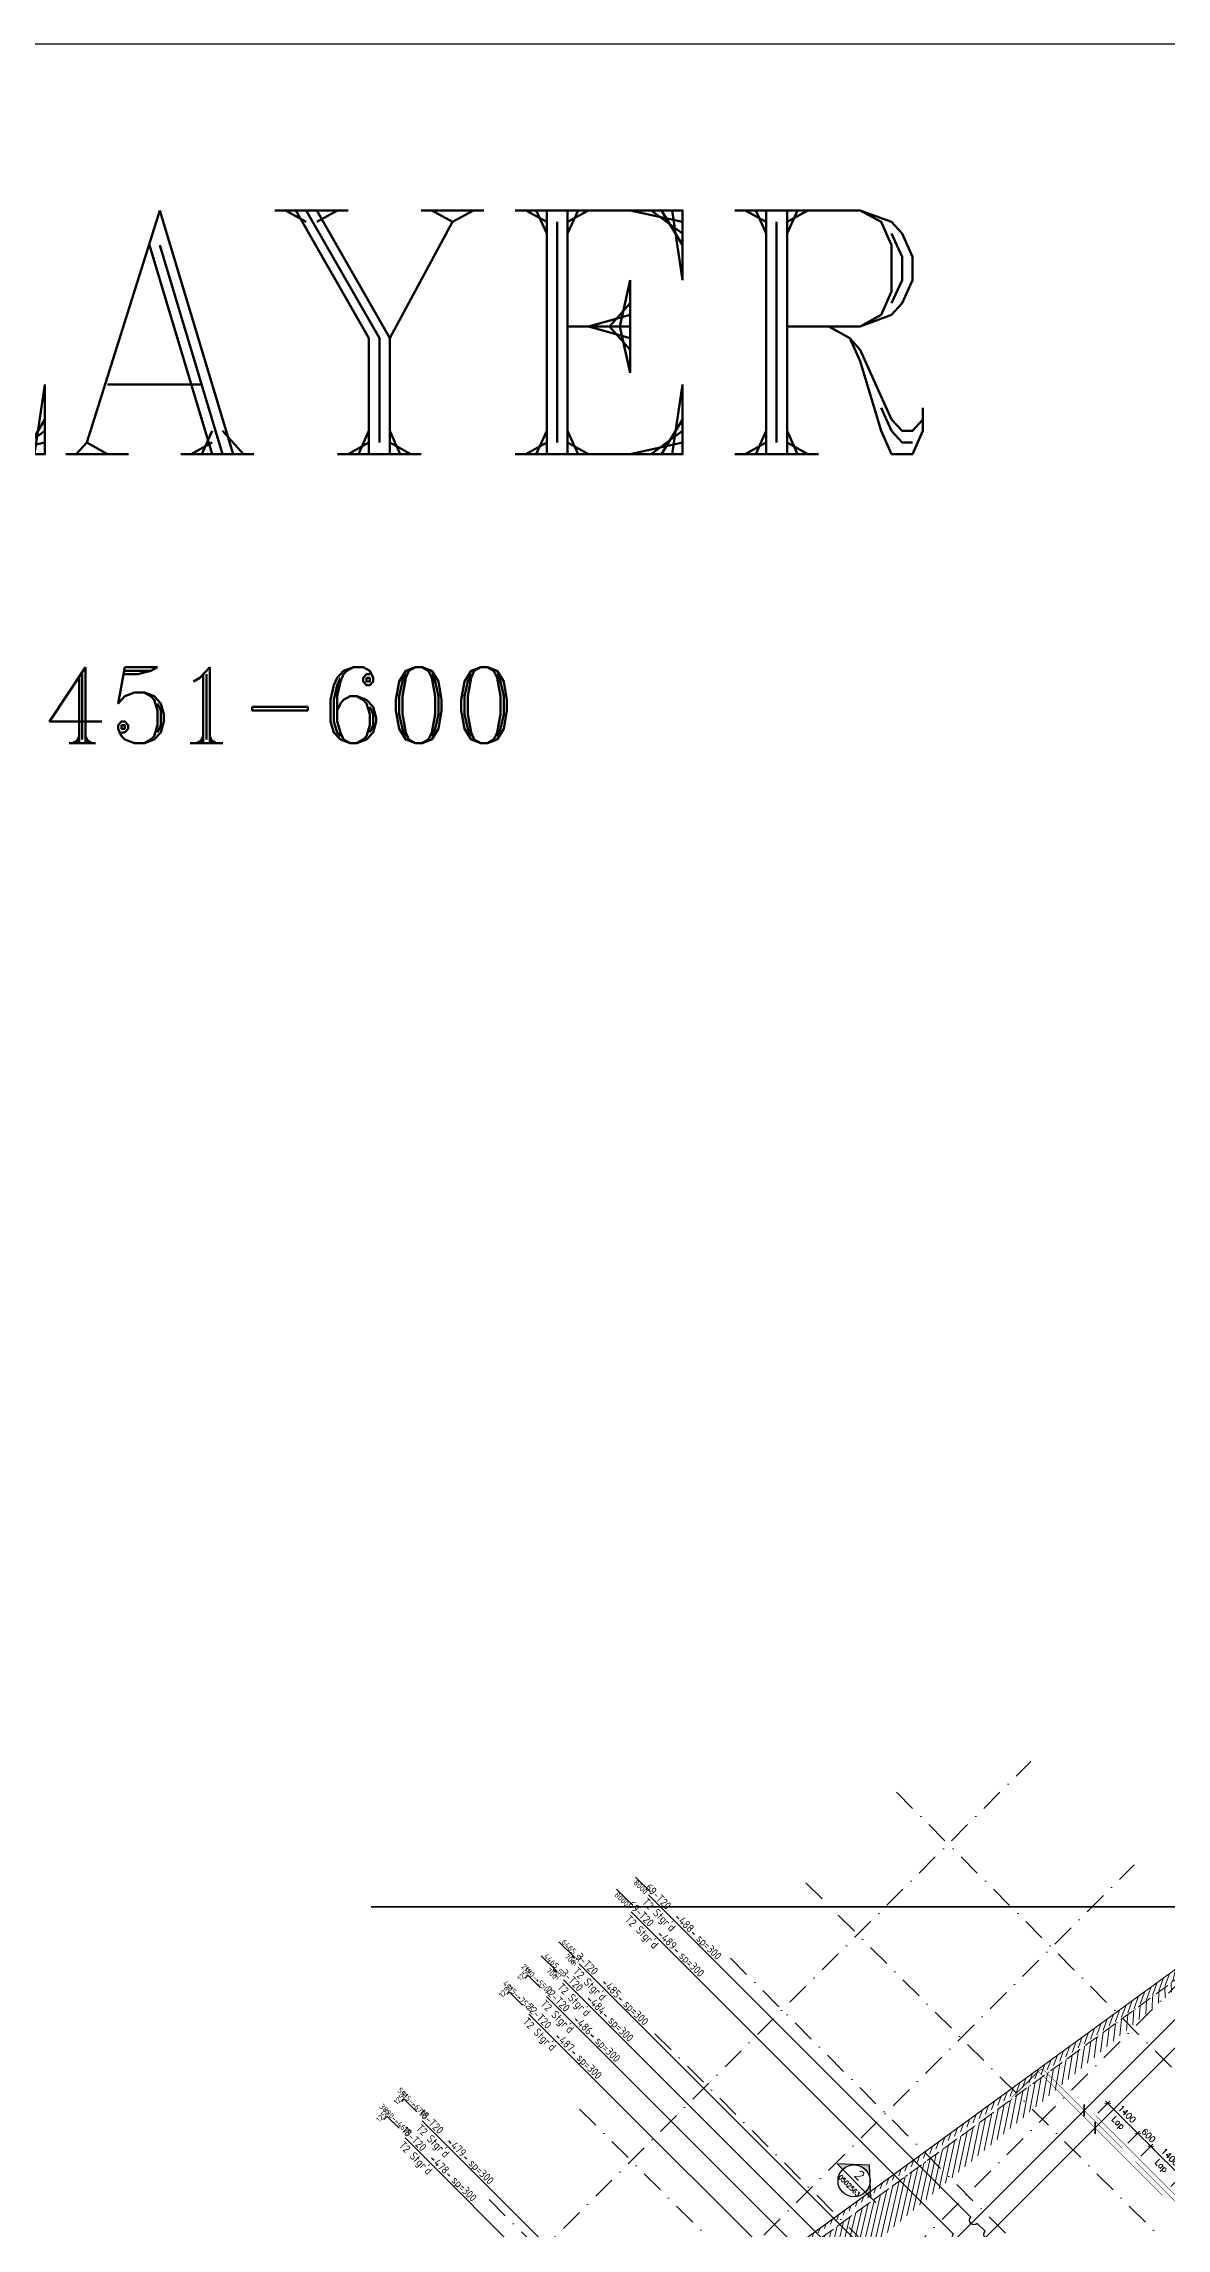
# Model space of a CAD drawing. Extents: x 660761725 to 1323371458, y 2734871439 to 5470067957.
# Drawn here: x 661724684 to 661761505, y 2735053283 to 2735124965 of the extents above; entities that cross this region are included whole.
import ezdxf
from ezdxf.enums import TextEntityAlignment as Align

# ---------------------------------------------------------------- set-up
doc = ezdxf.new("R2010")
doc.units = 0
for name, pattern in [('AXES', [1.95, 1.2, -0.25, 0.25, -0.25]), ('CENTER2', [28.575000000000003, 19.05, -3.175, 3.175, -3.175]), ('Hidden', [714.375, 476.25, -238.125]), ('sbp_axis_short', [10, 5, -2.5, 0, -2.5])]:
    doc.linetypes.add(name, pattern=pattern)
doc.layers.add('A-DETL', color=5, linetype='Continuous', lineweight=9, true_color=0x0000ff)
for name, color, linetype, lineweight in [('A-FLOR-PATT', 7, 'Continuous', 15), ('A-ROOF', 7, 'Continuous', 15), ('A-WALL', 7, 'Continuous', 15), ('S-GRID', 7, 'Continuous', 9), ('S-MATCH LNE', 5, 'CENTER2', 40)]:
    doc.layers.add(name, color=color, linetype=linetype, lineweight=lineweight)
for name, color, linetype in [('S-AXIS', 20, 'AXES'), ('S-RBAR-T16', 201, 'Continuous'), ('S-RBAR-T20', 10, 'Continuous'), ('S-RDIMO', 8, 'Continuous'), ('S-RSYMB', 7, 'Continuous'), ('S-SCEL-INDT', 222, 'Continuous'), ('S-SIMPLETEXT', 7, 'Continuous'), ('S-TXT', 3, 'Continuous')]:
    doc.layers.add(name, color=color, linetype=linetype)
doc.styles.add('ARMACAD', font='isocp.shx')
doc.styles.add('ROMANS', font='romans.shx')
doc.styles.add('ROMANT', font='romant')
doc.dimstyles.new('S-DIMI-100', dxfattribs={"dimscale": 100, "dimtxt": 2, "dimasz": 1.5, "dimexe": 1, "dimexo": 1, "dimgap": 1, "dimtad": 1, "dimdec": 0, "dimzin": 12, "dimdsep": 46, "dimtxsty": 'ROMANS', "dimblk": 'ARCHTICK', "dimcen": 0.09, "dimdle": 1, "dimclrd": 8, "dimclre": 8, "dimclrt": 4, "dimadec": 0, "dimazin": 3, "dimtfac": 1, "dimtdec": 0, "dimtix": 1, "dimtmove": 1, "dimatfit": 3, "dimtolj": 1, "dimtzin": 0, "dimarcsym": 0})
pattern_1 = [(74.99999999999999, (0, 0), (-153.3407249233896, 41.08752341002518), [])]

# ---------------------------------------------------------------- blocks, each defined once
blk = doc.blocks.new('I am… All Range.')
at = {"layer": 'S-GRID', "color": 8, "linetype": 'sbp_axis_short', "lineweight": 13, "ltscale": 150}
for p, q in [((662613679.1571203, 2734523360.248725), (662679782.7279356, 2734589463.81954)), ((662607615.8569804, 2734529423.548865), (662643100.4238242, 2734564908.115708)), ((662638694.7375193, 2734563892.988339), (662667314.0845935, 2734535273.641264)), ((662611009.9695301, 2734526029.436315), (662646494.6183763, 2734561514.085161)), ((662635724.8890384, 2734560923.139858), (662664344.2237372, 2734532303.805159)), ((662633250.0153042, 2734558448.266124), (662661869.4970862, 2734529828.784341)), ((662630775.1415697, 2734555973.392389), (662659394.7554803, 2734527353.778479)), ((662628300.2678357, 2734553498.518655), (662656919.881746, 2734524878.904745)), ((662625330.4193549, 2734550528.670175), (662653950.0332651, 2734521909.056264))]:
    blk.add_line(p, q, dxfattribs=at)
blk = doc.blocks.new('*U1143')
at = {"layer": 'S-SCEL-INDT'}
h = blk.add_hatch(color=256, dxfattribs=at)
edge = h.paths.add_edge_path()
edge.add_line((7.000001906104444, 2.263283386128023e-05), (10.50000190576247, 3.394924715394154e-05))
edge.add_line((10.50000190576247, 3.394924715394154e-05), (-2.921335544670001e-05, 9.624999999075953))
edge.add_line((-2.921335544670001e-05, 9.624999999075953), (-10.49999809220753, -3.394923260202631e-05))
edge.add_line((-10.49999809220753, -3.394923260202631e-05), (-6.999998092549504, -2.263281203340739e-05))
edge.add_arc((1.90677747013979e-06, 1.091277068709939e-11), 6.999999999363562, 0.00018525217620890544, 180.0001852521762, ccw=False)
at = {"layer": 'S-SCEL-INDT', "color": 2, "linetype": 'Continuous'}
blk.add_line((-6.999999999228748, 4.272327350918204e-05), (6.999999999228748, -4.272327350918204e-05), dxfattribs=at)
at = {"layer": 'S-SCEL-INDT'}
blk.add_line((13.40845287412958, 4.901550710201263e-05), (7.000001906104444, 2.263283386128023e-05), dxfattribs=at)
blk.add_lwpolyline([(7.000001906104444, 2.263283386128023e-05), (10.50000190576247, 3.394924715394154e-05), (-2.921335544670001e-05, 9.624999999075953), (-10.49999809220753, -3.394923260202631e-05), (-6.999998092549504, -2.263281203340739e-05, -0.9999999999999999)], format="xyb", close=True, dxfattribs=at)
for centre, radius in [((0, 0), 6.999999999370188), ((0, -1.906788384076208e-06), 6.99999999936)]:
    blk.add_circle(centre, radius, dxfattribs=at)
at = {"layer": 'S-SCEL-INDT', "linetype": 'Continuous', "style": 'ROMANT', "flags": 8}
for rotation, p in [(359.9998251523294, (-9.533905540592968e-07, 3.499999999687137)), (0.0001748476705820678, (9.533905540592968e-07, 3.499943417606119))]:
    blk.add_attdef('01', text='', height=4, rotation=rotation, dxfattribs=at).set_placement(p, align=Align.MIDDLE_CENTER)
at = {"layer": 'S-SCEL-INDT', "color": 3, "linetype": 'Continuous', "style": 'ROMANS', "flags": 8}
for rotation, p in [(359.9998251523294, (0, -2.974065839854546)), (0.0001748476705820678, (0, -2.97412474701559))]:
    blk.add_attdef('-', text='', height=2, rotation=rotation, dxfattribs=at).set_placement(p, align=Align.MIDDLE_CENTER)
blk = doc.blocks.new('*U1141')
at = {"layer": 'S-SCEL-INDT'}
blk.add_line((-1.598034076772778e-05, -9.017526509425661), (-4.236298395894313e-05, 0), dxfattribs=at)
blk.add_lwpolyline([(-1.598034251388655e-05, -9.017526509426535), (-2.729673832266011e-05, -5.517526509764139), (8.74998401881464, -9.017498218424205), (-1.598034251388655e-05, -9.017526509426535)], dxfattribs=at)
blk.add_solid([(8.749984018815223, -9.017498218424496), (-1.598034076772778e-05, -9.017526509423043), (4.374978361036412, -7.267512364094754), (-2.729674239717861e-05, -5.517526509763265)], dxfattribs=at)
blk = doc.blocks.new('I am… Limitless.')
at = {"layer": 'S-SCEL-INDT'}
for p, xscale, yscale, zscale, rotation in [((662399198.5968269, 2734580797.873741), 75.00000000000097, 75.00000000000097, 75.00000000000097, 135.000370696447), ((662385171.0193509, 2734571946.78898), 75.00000000000088, 75.00000000000088, 75.00000000000088, 45.05050549450826), ((662404945.193927, 2734563363.562346), 75.00000000000088, 75.00000000000088, 75.00000000000088, 45.05050549450826), ((662370656.8808849, 2734562197.105695), 75.00000000000088, 75.00000000000088, 75.00000000000088, 34.99983223508811), ((662390229.4205348, 2734557535.357393), 75.00000000000088, 75.00000000000088, 75.00000000000088, 44.99983235789631), ((662352103.8533266, 2734543608.857506), 75.00000000000097, 75.00000000000097, 75.00000000000097, 135.000370696447), ((662358077.3189995, 2734538167.911147), 75.00000000000097, 75.00000000000097, 75.00000000000097, 135.000370696447), ((662368372.2272542, 2734532864.760094), 75.00000000000088, 75.00000000000088, 75.00000000000088, 44.999843533023), ((662352440.7329911, 2734516181.62153), 75.00000000000088, 75.00000000000088, 75.00000000000088, 45.00010152951856)]:
    blk.add_blockref('*U1141', p, dxfattribs=dict(at, xscale=xscale, yscale=yscale, zscale=zscale, rotation=rotation))
at = {"layer": 'S-TXT', "color": 134}
ref = blk.add_blockref('*U1143', (662379935.8578038, 2734577182.791671), dxfattribs=dict(at, xscale=75.00000000000004, yscale=75.00000000000004, zscale=75.00000000000004, rotation=314.9998012006552))
ref.add_attrib('-', '0502564', dxfattribs={"layer": 'S-SCEL-INDT', "color": 3, "linetype": 'Continuous', "height": 150, "rotation": 314.9999734367988, "style": 'ROMANS'}).set_placement((662379778.1304733, 2734577025.065435), align=Align.MIDDLE_CENTER)
ref.add_attrib('01', '9', dxfattribs={"layer": 'S-SCEL-INDT', "linetype": 'Continuous', "height": 300.0000000000001, "rotation": 314.9999734367988, "style": 'ROMANT'}).set_placement((662380121.4710279, 2734577368.403505), align=Align.MIDDLE_CENTER)
ref = blk.add_blockref('*U1143', (662376430.3673108, 2734571333.420897), dxfattribs=dict(at, xscale=75.00000000000004, yscale=75.00000000000004, zscale=75.00000000000004, rotation=314.9491280640432))
ref.add_attrib('-', '0502564', dxfattribs={"layer": 'S-SCEL-INDT', "color": 3, "linetype": 'Continuous', "height": 150, "rotation": 314.949299896813, "style": 'ROMANS'}).set_placement((662376272.5005469, 2734571175.834219), align=Align.MIDDLE_CENTER)
ref.add_attrib('01', '7', dxfattribs={"layer": 'S-SCEL-INDT', "linetype": 'Continuous', "height": 300.0000000000001, "rotation": 314.949299896813, "style": 'ROMANT'}).set_placement((662376616.14462, 2734571518.8685), align=Align.MIDDLE_CENTER)
ref = blk.add_blockref('*U1143', (662397370.128556, 2734570939.46886), dxfattribs=dict(at, xscale=75.00000000000004, yscale=75.00000000000004, zscale=75.00000000000004, rotation=314.9998012006552))
ref.add_attrib('-', '0502564', dxfattribs={"layer": 'S-SCEL-INDT', "color": 3, "linetype": 'Continuous', "height": 150, "rotation": 314.9999734367988, "style": 'ROMANS'}).set_placement((662397212.4012254, 2734570781.742625), align=Align.MIDDLE_CENTER)
ref.add_attrib('01', '8', dxfattribs={"layer": 'S-SCEL-INDT', "linetype": 'Continuous', "height": 300.0000000000001, "rotation": 314.9999734367988, "style": 'ROMANT'}).set_placement((662397555.74178, 2734571125.080695), align=Align.MIDDLE_CENTER)
ref = blk.add_blockref('*U1143', (662385813.3527745, 2734567411.659418), dxfattribs=dict(at, xscale=75.00000000000001, yscale=75.00000000000001, zscale=75.00000000000001, rotation=44.94966640259396))
ref.add_attrib('-', '0502564', dxfattribs={"layer": 'S-SCEL-INDT', "color": 3, "linetype": 'Continuous', "height": 150, "rotation": 44.94984142316793, "style": 'ROMANS'}).set_placement((662385970.940936, 2734567253.794135), align=Align.MIDDLE_CENTER)
ref.add_attrib('01', '6', dxfattribs={"layer": 'S-SCEL-INDT', "linetype": 'Continuous', "height": 300.0000000000001, "rotation": 44.94984142316793, "style": 'ROMANT'}).set_placement((662385627.9034256, 2734567597.434984), align=Align.MIDDLE_CENTER)
ref = blk.add_blockref('*U1143', (662368520.6147155, 2734565246.78983), dxfattribs=dict(at, xscale=75.00000000000003, yscale=75.00000000000003, zscale=75.00000000000003, rotation=304.9491279412351))
ref.add_attrib('-', '0502564', dxfattribs={"layer": 'S-SCEL-INDT', "color": 3, "linetype": 'Continuous', "height": 150, "rotation": 304.9492993235597, "style": 'ROMANS'}).set_placement((662368337.7816628, 2734565119.010525), align=Align.MIDDLE_CENTER)
ref.add_attrib('01', '5', dxfattribs={"layer": 'S-SCEL-INDT', "linetype": 'Continuous', "height": 300.0000000000001, "rotation": 304.9492993235597, "style": 'ROMANT'}).set_placement((662368735.7722884, 2734565397.160176), align=Align.MIDDLE_CENTER)
ref = blk.add_blockref('*U1143', (662350091.9857374, 2734551144.012107), dxfattribs=dict(at, xscale=75.00000000000001, yscale=75.00000000000001, zscale=75.00000000000001, rotation=314.94913923917))
ref.add_attrib('-', '0502563', dxfattribs={"layer": 'S-SCEL-INDT', "color": 3, "linetype": 'Continuous', "height": 150, "rotation": 314.9493105481079, "style": 'ROMANS'}).set_placement((662349934.1190044, 2734550986.425398), align=Align.MIDDLE_CENTER)
ref.add_attrib('01', '2', dxfattribs={"layer": 'S-SCEL-INDT', "linetype": 'Continuous', "height": 300.0000000000001, "rotation": 314.9493105481079, "style": 'ROMANT'}).set_placement((662350277.7630103, 2734551329.459747), align=Align.MIDDLE_CENTER)
ref = blk.add_blockref('*U1143', (662332530.6639044, 2734536090.71062), dxfattribs=dict(at, xscale=75.00000000000001, yscale=75.00000000000001, zscale=75.00000000000001, rotation=314.9493972356656))
ref.add_attrib('-', '0502563', dxfattribs={"layer": 'S-SCEL-INDT', "color": 3, "linetype": 'Continuous', "height": 150, "rotation": 314.9495685446155, "style": 'ROMANS'}).set_placement((662332372.7978809, 2734535933.123201), align=Align.MIDDLE_CENTER)
ref.add_attrib('01', '1', dxfattribs={"layer": 'S-SCEL-INDT', "linetype": 'Continuous', "height": 300.0000000000001, "rotation": 314.9495685446155, "style": 'ROMANT'}).set_placement((662332716.4403422, 2734536276.159097), align=Align.MIDDLE_CENTER)
ref = blk.add_blockref('*U1143', (662330826.0326936, 2734522330.066603), dxfattribs=dict(at, xscale=75.00000000000001, yscale=75.00000000000001, zscale=75.00000000000001, rotation=44.94966640259396))
ref.add_attrib('-', '0502564', dxfattribs={"layer": 'S-SCEL-INDT', "color": 3, "linetype": 'Continuous', "height": 150, "rotation": 44.94984142316793, "style": 'ROMANS'}).set_placement((662330983.6208551, 2734522172.20132), align=Align.MIDDLE_CENTER)
ref.add_attrib('01', '4', dxfattribs={"layer": 'S-SCEL-INDT', "linetype": 'Continuous', "height": 300.0000000000001, "rotation": 44.94984142316793, "style": 'ROMANT'}).set_placement((662330640.5833447, 2734522515.842169), align=Align.MIDDLE_CENTER)
ref = blk.add_blockref('*U1143', (662336413.739825, 2734516503.357208), dxfattribs=dict(at, xscale=75.00000000000001, yscale=75.00000000000001, zscale=75.00000000000001, rotation=44.94966640259396))
ref.add_attrib('-', '0502563', dxfattribs={"layer": 'S-SCEL-INDT', "color": 3, "linetype": 'Continuous', "height": 150, "rotation": 44.94984142316793, "style": 'ROMANS'}).set_placement((662336571.3279865, 2734516345.491925), align=Align.MIDDLE_CENTER)
ref.add_attrib('01', '3', dxfattribs={"layer": 'S-SCEL-INDT', "linetype": 'Continuous', "height": 300.0000000000001, "rotation": 44.94984142316793, "style": 'ROMANT'}).set_placement((662336228.2904761, 2734516689.132774), align=Align.MIDDLE_CENTER)
blk = doc.blocks.new('I am… Atomic.')
at = {"layer": 'A-FLOR-PATT', "transparency": 33554600}
h = blk.add_hatch(dxfattribs=at)
h.set_pattern_fill('ANSI31', color=8, scale=50, angle=30, style=0)
h.set_pattern_definition(pattern_1)
edge = h.paths.add_edge_path()
edge.add_line((662389967.6433319, 2734579123.010657), (662390007.8012236, 2734579503.468677))
edge.add_line((662342114.705975, 2734544592.546931), (662390007.8012234, 2734579503.468677))
edge.add_line((662363195.8073889, 2734559608.047176), (662389967.7690635, 2734579123.040917))
edge.add_line((662362417.6524743, 2734559040.823584), (662363719.8899552, 2734559990.06879))
edge.add_line((662346720.4841449, 2734547598.623516), (662362783.6519626, 2734559307.613063))
edge.add_line((662345821.5310795, 2734546943.346041), (662347578.010761, 2734548223.703842))
edge.add_line((662342292.6126368, 2734544370.997322), (662346307.4227723, 2734547297.529027))
edge.add_line((662325865.2845687, 2734528370.671522), (662342114.6925843, 2734544592.5523))
edge.add_line((662340490.7204528, 2734542572.157625), (662342149.9785906, 2734544228.604904))
edge.add_line((662339422.0417168, 2734541505.28928), (662341320.3495216, 2734543400.381265))
edge.add_line((662336597.6306283, 2734538685.662872), (662340136.8031961, 2734542218.839921))
edge.add_line((662332705.8949801, 2734534800.520002), (662336243.7133716, 2734538332.345168))
edge.add_line((662332253.0745114, 2734534348.466631), (662332782.9359009, 2734534877.430412))
edge.add_line((662326312.3910785, 2734528417.846987), (662332351.9776915, 2734534447.202265))
edge.add_line((662325865.2845687, 2734528370.671522), (662326312.3910785, 2734528417.846987))
h = blk.add_hatch(dxfattribs=at)
h.set_pattern_fill('ANSI31', color=8, scale=50, angle=30, style=0)
h.set_pattern_definition(pattern_1)
edge = h.paths.add_edge_path()
edge.add_line((662389967.6433319, 2734579123.010657), (662390007.8012236, 2734579503.468677))
edge.add_line((662390178.8400514, 2734578972.951882), (662393574.2351673, 2734576558.543434))
edge.add_line((662390389.9110394, 2734578822.862847), (662389967.7690635, 2734579123.040917))
edge.add_line((662401600.1085552, 2734571260.373601), (662390007.8012234, 2734579503.468677))
edge.add_line((662401045.2346829, 2734570742.112331), (662400996.5411683, 2734571280.666277))
edge.add_line((662400996.5411683, 2734571280.666277), (662391834.41239, 2734577795.702194))
edge.add_line((662401631.7932035, 2734570909.939), (662401600.1085552, 2734571260.373601))
edge.add_line((662398386.0115408, 2734568087.393885), (662401045.2346829, 2734570742.112331))
edge.add_line((662378065.801715, 2734545768.423274), (662383150.2610395, 2734551353.010825))
edge.add_line((662383150.2610395, 2734551353.010825), (662388234.7203641, 2734556937.598375))
edge.add_line((662388234.7203641, 2734556937.598375), (662393319.1796887, 2734562522.185926))
edge.add_line((662393319.1796887, 2734562522.185926), (662398403.6390133, 2734568106.773477))
edge.add_line((662377177.0145457, 2734544792.211362), (662378389.7704264, 2734546124.258873))
edge.add_line((662345219.5168241, 2734509691.243385), (662350637.7770958, 2734515642.46591))
edge.add_line((662350637.7770958, 2734515642.46591), (662356056.0373675, 2734521593.688435))
edge.add_line((662356056.0373675, 2734521593.688435), (662361474.2976393, 2734527544.91096))
edge.add_line((662361474.2976393, 2734527544.91096), (662366892.5579109, 2734533496.133485))
edge.add_line((662366892.5579109, 2734533496.133485), (662372310.8181826, 2734539447.35601))
edge.add_line((662372310.8181826, 2734539447.35601), (662377729.0784543, 2734545398.578536))
edge.add_line((662345267.5598451, 2734509156.384884), (662400082.3408674, 2734569362.972085))
edge.add_line((662401418.6805061, 2734570690.601139), (662400941.3227103, 2734570214.051982))
edge.add_line((662400082.3408674, 2734569362.972085), (662401631.7932035, 2734570909.939))
h = blk.add_hatch(dxfattribs=at)
h.set_pattern_fill('ANSI31', color=8, scale=50, angle=30, style=0)
h.set_pattern_definition(pattern_1)
edge = h.paths.add_edge_path()
edge.add_line((662345468.2720397, 2734510142.524049), (662345661.1307589, 2734509588.669044))
edge.add_line((662345219.5168241, 2734509691.243385), (662350637.7770958, 2734515642.46591))
edge.add_line((662350637.7770958, 2734515642.46591), (662356056.0373675, 2734521593.688435))
edge.add_line((662356056.0373675, 2734521593.688435), (662361474.2976393, 2734527544.91096))
edge.add_line((662361474.2976393, 2734527544.91096), (662366892.5579109, 2734533496.133485))
edge.add_line((662366892.5579109, 2734533496.133485), (662372310.8181826, 2734539447.35601))
edge.add_line((662372310.8181826, 2734539447.35601), (662377729.0784543, 2734545398.578536))
edge.add_line((662345267.5598451, 2734509156.384884), (662400082.3408674, 2734569362.972085))
at = {"layer": 'A-DETL', "color": 8, "linetype": 'Hidden', "lineweight": 9}
blk.add_line((662346720.4841449, 2734547598.623516), (662362783.6519626, 2734559307.613063), dxfattribs=at)
at = {"layer": 'A-ROOF', "color": 8, "lineweight": 13}
blk.add_line((662389680.6962347, 2734579264.969228), (662342118.9841868, 2734544586.677794), dxfattribs=at)
at = {"layer": 'A-WALL', "color": 8, "lineweight": 13}
blk.add_line((662342114.705975, 2734544592.546931), (662390007.8012234, 2734579503.468677), dxfattribs=at)
at = {"layer": 'S-MATCH LNE', "ltscale": 50, "const_width": 50}
blk.add_lwpolyline([(662334254.839787, 2734560133.682059), (662361713.0110677, 2734560133.682059)], dxfattribs=at)
blk = doc.blocks.new('cadf_10')
at = {"color": 1}
for p, q in [((-4.158496580606208, 1.201089783226742), (-5.644468778018359, 1.201089783226742)), ((4.158496580606207, 1.201089783226742), (5.644468778018359, 1.201089783226742))]:
    blk.add_line(p, q, dxfattribs=at)
at = {"style": 'ARMACAD'}
for tag, p in [('$COM1', (-10.93526643674234, 2.542619974829577)), ('$COM2', (-9.757982686735758, -5.302973364669228))]:
    blk.add_attdef(tag, text='', height=3.5, dxfattribs=at).set_placement(p, align=Align.BOTTOM_RIGHT)
at = {"color": 1, "style": 'ARMACAD'}
blk.add_attdef('$NUM', text='', height=3.5, dxfattribs=at).set_placement((0, 0), align=Align.CENTER)
blk = doc.blocks.new('*U651', base_point=(661735962.769344, 2735055955.394623))
at = {"layer": 'S-RSYMB'}
blk.add_lwpolyline([(661735962.769344, 2735056050.263324), (661736060.2773898, 2735056147.771369, -0.4142135623730951), (661736074.9724133, 2735056147.771369), (661736462.769344, 2735055759.974439)], format="xyb", dxfattribs=at)
at = {"layer": 'S-RSYMB', "style": 'ARMACAD'}
for tag, rotation, p in [('D0', 44.99999999160969, (661735930.206087, 2735056180.334627)), ('D1', 314.9999999989452, (661736350.1881584, 2735056035.190184))]:
    blk.add_attdef(tag, text='', height=180, rotation=rotation, dxfattribs=at).set_placement(p, align=Align.MIDDLE_CENTER)
blk = doc.blocks.new('*U652', base_point=(661739410.9564279, 2735059403.581505))
at = {"layer": 'S-RSYMB'}
blk.add_lwpolyline([(661739410.956428, 2735059538.100976), (661739483.5419136, 2735059610.686461, -0.4142135623730951), (661739494.480964, 2735059610.686461), (661739910.9564279, 2735059194.210997)], format="xyb", dxfattribs=at)
at = {"layer": 'S-RSYMB', "style": 'ARMACAD'}
for tag, rotation, p in [('D0', 44.99999991609688, (661739365.9318912, 2735059655.710998)), ('D1', 314.9999999956131, (661739784.0359758, 2735059483.766009))]:
    blk.add_attdef(tag, text='', height=180, rotation=rotation, dxfattribs=at).set_placement(p, align=Align.MIDDLE_CENTER)
blk = doc.blocks.new('_ARCHTICK')
at = {"color": 0, "linetype": 'ByBlock', "const_width": 0.15}
blk.add_lwpolyline([(-0.5, -0.5), (0.5, 0.5)], dxfattribs=at)
blk = doc.blocks.new('*D653')
at = {"layer": 'S-RBAR-T16', "color": 8, "lineweight": -2, "transparency": 16777216}
for p, q in [((661760668.8049767, 2735055646.845818), (661761066.6035876, 2735056044.64416)), ((661762056.5527724, 2735054913.272904), (661760925.1822313, 2735056044.644208)), ((661761658.7545432, 2735054656.896252), (661762056.5528201, 2735055054.69426))]:
    blk.add_line(p, q, dxfattribs=at)
at = {"layer": 'S-RBAR-T16', "color": 8, "lineweight": -2, "transparency": 16777216, "xscale": 150, "yscale": 150, "zscale": 150}
for p, rotation in [((661760995.8928857, 2735055973.933506), 134.9999806816024), ((661761985.8421181, 2735054983.983606), 314.9999806816024)]:
    blk.add_blockref('_ARCHTICK', p, dxfattribs=dict(at, rotation=rotation))
at = {"layer": 'S-RBAR-T16', "color": 4, "transparency": 16777216, "char_height": 200, "attachment_point": 5, "rotation": 314.99998068160244, "style": 'ROMANS'}
for s, insert in [('\\A1;1400', (661761632.2889059, 2735055620.379865)), ('\\A1;Lap', (661761325.875864, 2735055313.96703))]:
    blk.add_mtext(s, dxfattribs=dict(at, insert=insert))
blk = doc.blocks.new('*D654')
at = {"layer": 'S-RBAR-T16', "color": 8, "lineweight": -2, "transparency": 16777216}
for p, q in [((661759254.5914928, 2735057061.059314), (661759652.390158, 2735057458.857711)), ((661760642.3391981, 2735056327.486599), (661759510.9688017, 2735057458.857759)), ((661760244.5409073, 2735056071.109885), (661760642.3392457, 2735056468.907956))]:
    blk.add_line(p, q, dxfattribs=at)
at = {"layer": 'S-RBAR-T16', "color": 8, "lineweight": -2, "transparency": 16777216, "xscale": 150, "yscale": 150, "zscale": 150}
for p, rotation in [((661759581.6794561, 2735057388.147057), 134.9999806816024), ((661760571.6285437, 2735056398.197301), 314.9999806816024)]:
    blk.add_blockref('_ARCHTICK', p, dxfattribs=dict(at, rotation=rotation))
at = {"layer": 'S-RBAR-T16', "color": 4, "transparency": 16777216, "char_height": 200, "attachment_point": 5, "rotation": 314.99998068160244, "style": 'ROMANS'}
for s, insert in [('\\A1;1400', (661760218.0754038, 2735057034.593487)), ('\\A1;Lap', (661759911.662362, 2735056728.180652))]:
    blk.add_mtext(s, dxfattribs=dict(at, insert=insert))
blk = doc.blocks.new('*D655')
at = {"layer": 'S-RBAR-T16', "color": 8, "lineweight": -2, "transparency": 16777216}
for p, q in [((661760244.5409073, 2735056071.109885), (661760642.3395184, 2735056468.908228)), ((661760571.6288165, 2735056398.197574), (661760465.5628351, 2735056504.263627)), ((661760995.8927419, 2735055973.933362), (661760571.6288165, 2735056398.197574)), ((661760668.8049767, 2735055646.845818), (661761066.6034439, 2735056044.644017)), ((661760995.8927419, 2735055973.933362), (661761101.9587233, 2735055867.86731))]:
    blk.add_line(p, q, dxfattribs=at)
at = {"layer": 'S-RBAR-T16', "color": 8, "lineweight": -2, "transparency": 16777216, "xscale": 150, "yscale": 150, "zscale": 150}
for p, rotation in [((661760571.6288165, 2735056398.197574), 314.9999806816024), ((661760995.8927419, 2735055973.933362), 134.9999806816024)]:
    blk.add_blockref('_ARCHTICK', p, dxfattribs=dict(at, rotation=rotation))
at = {"layer": 'S-RBAR-T16', "color": 4, "transparency": 16777216, "insert": (661760925.182183, 2735056327.486777), "char_height": 200, "attachment_point": 5, "rotation": 314.99998068160244, "style": 'ROMANS'}
blk.add_mtext('\\A1;600', dxfattribs=at)
blk = doc.blocks.new('*U660', base_point=(661735211.7934588, 2735068388.108316))
at = {"layer": 'S-RSYMB'}
blk.add_lwpolyline([(661734980.0461695, 2735068655.528903), (661735475.9632262, 2735068159.598142, -0.4142135623730951), (661735475.9629538, 2735068139.88329), (661735460.8499191, 2735068124.770673, -0.4142135623730951), (661735441.1350672, 2735068124.770945), (661735372.7874043, 2735068193.120497)], format="xyb", dxfattribs=at)
at = {"layer": 'S-RSYMB', "style": 'ARMACAD'}
for tag, rotation, p in [('D0', 314.9992083339522, (661735309.3231012, 2735068488.879679)), ('D2', 314.9992082949373, (661735325.6428323, 2735068077.629565)), ('D1', 44.99920833306128, (661735549.7225927, 2735068051.008578))]:
    blk.add_attdef(tag, text='', height=180, rotation=rotation, dxfattribs=at).set_placement(p, align=Align.MIDDLE_CENTER)
blk = doc.blocks.new('*U661', base_point=(661742157.8720965, 2735062150.497013))
at = {"layer": 'S-RSYMB'}
blk.add_lwpolyline([(661741922.4875594, 2735062412.476077), (661742419.6804767, 2735061915.26942, -0.4142135623730951), (661742419.6802894, 2735061901.715174), (661742409.2898588, 2735061891.32503, -0.4142135623730951), (661742395.7356123, 2735061891.325218), (661742348.7456028, 2735061938.316526)], format="xyb", dxfattribs=at)
at = {"layer": 'S-RSYMB', "style": 'ARMACAD'}
for tag, rotation, p in [('D0', 314.9992083318281, (661742252.4024215, 2735062245.188905)), ('D2', 314.9992082949373, (661742290.9222041, 2735061833.504715)), ('D1', 44.99920833306128, (661742495.8012304, 2735061815.201699))]:
    blk.add_attdef(tag, text='', height=180, rotation=rotation, dxfattribs=at).set_placement(p, align=Align.MIDDLE_CENTER)
blk = doc.blocks.new('cadf_04')
at = {"color": 8, "const_width": 0.5000000000000002}
blk.add_lwpolyline([(1.414213560521603, 1.414213564246893), (-1.414213556796312, -1.414213556796312)], dxfattribs=at)
blk = doc.blocks.new('*U662', base_point=(661755065.2695024, 2735075057.893661))
at = {"layer": 'S-RSYMB'}
blk.add_lwpolyline([(661755065.2695024, 2735075171.746186), (661755150.8452319, 2735075257.321916, -0.4142135623730951), (661755163.7419868, 2735075257.321916), (661755565.2695024, 2735074855.7944)], format="xyb", dxfattribs=at)
at = {"layer": 'S-RSYMB', "style": 'ARMACAD'}
for tag, rotation, p in [('D0', 44.99999999160969, (661755026.7400874, 2735075295.851331)), ('D1', 314.9999999973177, (661755445.8230244, 2735075137.875438))]:
    blk.add_attdef(tag, text='', height=180, rotation=rotation, dxfattribs=at).set_placement(p, align=Align.MIDDLE_CENTER)
blk = doc.blocks.new('*U663', base_point=(661740033.9451491, 2735060026.57019))
at = {"layer": 'S-RSYMB'}
blk.add_lwpolyline([(661740033.9451491, 2735060171.907895), (661740099.7308146, 2735060237.693561, -0.4142135623730951), (661740109.645093, 2735060237.693561), (661740533.9451491, 2735059813.393505)], format="xyb", dxfattribs=at)
at = {"layer": 'S-RSYMB', "style": 'ARMACAD'}
for tag, rotation, p in [('D0', 44.99999991609688, (661739985.5207021, 2735060286.118008)), ('D1', 314.9999999986991, (661740403.1124009, 2735060106.860812))]:
    blk.add_attdef(tag, text='', height=180, rotation=rotation, dxfattribs=at).set_placement(p, align=Align.MIDDLE_CENTER)
blk = doc.blocks.new('*U664', base_point=(661755065.233979, 2735075057.858138))
at = {"layer": 'S-RSYMB'}
blk.add_lwpolyline([(661755065.233979, 2735075307.865047), (661755565.233979, 2735074807.851229)], dxfattribs=at)
at = {"layer": 'S-RSYMB', "style": 'ARMACAD'}
blk.add_attdef('D0', text='', height=180, rotation=314.9992083296882, dxfattribs=at).set_placement((661755233.9155756, 2735074976.541981), align=Align.MIDDLE_CENTER)
blk = doc.blocks.new('*U665', base_point=(661760106.0461779, 2735069805.301157))
at = {"layer": 'S-RSYMB'}
blk.add_lwpolyline([(661760106.0461779, 2735070055.308065), (661760606.0461779, 2735069555.294248)], dxfattribs=at)
at = {"layer": 'S-RSYMB', "style": 'ARMACAD'}
blk.add_attdef('D0', text='', height=180, rotation=314.9992083272841, dxfattribs=at).set_placement((661760274.7277745, 2735069723.985), align=Align.MIDDLE_CENTER)

msp = doc.modelspace()

# ---------------------------------------------------------------- linework, layer by layer
msp.add_lwpolyline([(661694111.9424688, 2735124964.678006), (661840389.0589178, 2735124964.678006), (661840389.0589178, 2734979887.022593), (661694111.9424688, 2734979887.022593)], close=True)
at = {"layer": 'S-RBAR-T20', "linetype": 'Hidden', "const_width": 16}
for points in [[(661756549.1939291, 2735057661.75346), (661757363.4273877, 2735058475.986919, -0.4142135623730951), (661757486.1104143, 2735058475.986919), (661760067.7641507, 2735055894.333182)], [(661756426.5552928, 2735057572.357963), (661757240.78876, 2735058386.591413, -0.4142135623730951), (661757363.4717864, 2735058386.591412), (661761375.9606729, 2735054374.10244)]]:
    msp.add_lwpolyline(points, format="xyb", dxfattribs=at)
for points in [[(661759183.8807907, 2735056990.34866), (661764841.5028088, 2735051332.726558)], [(661760492.0771686, 2735055470.118064), (661766149.7005411, 2735049812.49469)]]:
    msp.add_lwpolyline(points, dxfattribs=at)
at = {"layer": 'S-RDIMO'}
for p, q in [((661750910.4354722, 2735049256.047322), (661765835.7427685, 2735064181.353743)), ((661766196.7300105, 2735063608.332364), (661751271.4231526, 2735048683.025507)), ((661751861.1883879, 2735050206.800182), (661741179.1034634, 2735060888.885732)), ((661744880.2955127, 2735047907.101129), (661736538.807295, 2735056248.589836))]:
    msp.add_line(p, q, dxfattribs=at)
for points in [[(661758858.7882954, 2735049888.607916), (661755773.9630362, 2735052973.433356, -1), (661755561.8310081, 2735053185.565397), (661755306.9584279, 2735053440.437992, -1), (661755094.8263998, 2735053652.570032), (661744518.8074901, 2735064228.589562)], [(661758761.5118133, 2735048856.94066), (661758400.4161872, 2735049218.042803, -1), (661758188.2860672, 2735049430.176752), (661755209.5231328, 2735052408.993453, -1), (661754997.393013, 2735052621.127402), (661754742.5227091, 2735052876.002306, -1), (661754530.3925892, 2735053088.136255), (661743954.4688159, 2735063664.250922)], [(661755617.4111387, 2735047553.439949), (661752985.6900704, 2735050185.161171, -1), (661752773.5580422, 2735050397.293212), (661752518.6857706, 2735050652.165498, -1), (661752306.5537424, 2735050864.297539), (661741730.5348327, 2735061440.317069)], [(661755328.6242799, 2735048873.678037), (661753501.4156766, 2735050700.886747, -1), (661753289.2836485, 2735050913.018788), (661753034.4113771, 2735051167.891074, -1), (661752822.279349, 2735051380.023115), (661742246.2604386, 2735061956.042645)], [(661751747.9049468, 2735049159.507273), (661751386.9662237, 2735049520.446017, -1), (661751174.8341956, 2735049732.578058), (661740598.815285, 2735060308.597588)], [(661746013.9471722, 2735047897.725853), (661745548.4997215, 2735048363.173331, -1), (661745336.3676934, 2735048575.305372), (661737100.9455204, 2735056810.728028)]]:
    msp.add_lwpolyline(points, format="xyb", dxfattribs=at)

# ---------------------------------------------------------------- block references
at = {"layer": 'S-AXIS'}
for name, p in [('I am… All Range.', (-886040.414914608, 503695.4297404289)), ('I am… Atomic.', (-598829.7953836918, 503695.4297404289)), ('I am… Limitless.', (-598829.7953836918, 503695.4297404289))]:
    msp.add_blockref(name, p, dxfattribs=at)
at = {"layer": 'S-RDIMO', "xscale": 100, "yscale": 100, "zscale": 100}
for p, rotation in [((661758808.2429729, 2735057153.854359), 44.99999832343264), ((661759169.230403, 2735056580.832757), 224.9999999987028)]:
    msp.add_blockref('cadf_04', p, dxfattribs=dict(at, rotation=rotation))
at = {"layer": 'S-RSYMB'}
for name, p, values in [('*U665', (661743475.0919846, 2735064160.438822), {'D0': '8000'}), ('*U664', (661744094.8137827, 2735064558.797095), {'D0': '8000'}), ('*U660', (661741238.2304902, 2735061956.470623, 1e-08), {'D0': '4465', 'D1': '330', 'D2': '700'}), ('*U661', (661741818.9969054, 2735062425.301841, 1e-08), {'D0': '6465', 'D1': '330', 'D2': '700'}), ('*U663', (661739886.2612541, 2735060815.891907, -1e-08), {'D0': '1250', 'D1': '4215->7525'}), ('*U662', (661740476.6929584, 2735061377.75175, -1e-08), {'D0': '1250', 'D1': '2190->5500'}), ('*U652', (661736428.3076677, 2735057309.831286, -1e-08), {'D0': '1250', 'D1': '5915->6705'}), ('*U651', (661735841.7671729, 2735056760.177596, -1e-08), {'D0': '1250', 'D1': '3890->4675'})]:
    msp.add_blockref(name, p, dxfattribs=at).add_auto_attribs(values)
at = {"layer": 'S-SIMPLETEXT'}
ref = msp.add_blockref('cadf_10', (661745671.1993369, 2735063155.747163), dxfattribs=dict(at, xscale=74.99999998083516, yscale=75, zscale=75, rotation=314.9999983257133))
ref.add_attrib('$NUM', '488', dxfattribs={"color": 1, "height": 262.5, "rotation": 315, "style": 'ARMACAD', "flags": 2}).set_placement((661745671.1993369, 2735063155.747163), align=Align.CENTER)
ref.add_attrib('$COM1', '69-T20         sp=300', dxfattribs={"height": 262.5, "rotation": 315, "style": 'ARMACAD', "flags": 2}).set_placement((661746760.5633316, 2735062066.383105), align=Align.RIGHT)
ref = msp.add_blockref('cadf_10', (661745106.8458703, 2735062591.392633), dxfattribs=dict(at, xscale=75.0000000090678, yscale=75, zscale=75, rotation=314.9992083360879))
ref.add_attrib('$NUM', '489', dxfattribs={"color": 1, "height": 262.5, "rotation": 314.9992063237551, "style": 'ARMACAD', "flags": 2}).set_placement((661745106.8458703, 2735062591.392633), align=Align.CENTER)
ref.add_attrib('$COM1', '69-T20         sp=300', dxfattribs={"height": 262.5, "rotation": 314.9992063237551, "style": 'ARMACAD', "flags": 2}).set_placement((661746196.1948448, 2735061502.013555), align=Align.RIGHT)
ref = msp.add_blockref('cadf_10', (661743276.1752698, 2735061005.677269), dxfattribs=dict(at, xscale=74.99999998083516, yscale=75, zscale=75, rotation=314.9999983257133))
ref.add_attrib('$NUM', '485', dxfattribs={"color": 1, "height": 262.5, "rotation": 315, "style": 'ARMACAD', "flags": 2}).set_placement((661743276.1752698, 2735061005.677269), align=Align.CENTER)
ref.add_attrib('$COM1', '3-T20         sp=300', dxfattribs={"height": 262.5, "rotation": 315, "style": 'ARMACAD', "flags": 2}).set_placement((661744365.5392647, 2735059916.31321), align=Align.RIGHT)
ref = msp.add_blockref('cadf_10', (661742783.3813179, 2735060467.020038), dxfattribs=dict(at, xscale=74.99999998083516, yscale=75, zscale=75, rotation=314.9999983257133))
ref.add_attrib('$NUM', '484', dxfattribs={"color": 1, "height": 262.5, "rotation": 315, "style": 'ARMACAD', "flags": 2}).set_placement((661742783.3813179, 2735060467.020038), align=Align.CENTER)
ref.add_attrib('$COM1', '3-T20         sp=300', dxfattribs={"height": 262.5, "rotation": 315, "style": 'ARMACAD', "flags": 2}).set_placement((661743872.7453127, 2735059377.655979), align=Align.RIGHT)
ref = msp.add_blockref('cadf_10', (661741747.3681891, 2735059239.594132), dxfattribs=dict(at, xscale=74.99999998083517, yscale=75, zscale=75, rotation=314.9999983257132))
ref.add_attrib('$NUM', '487', dxfattribs={"color": 1, "height": 262.5, "rotation": 315, "style": 'ARMACAD', "flags": 2}).set_placement((661741747.3681891, 2735059239.594132), align=Align.CENTER)
ref.add_attrib('$COM1', '72-T20         sp=300', dxfattribs={"height": 262.5, "rotation": 315, "style": 'ARMACAD', "flags": 2}).set_placement((661742836.7321838, 2735058150.230074), align=Align.RIGHT)
ref = msp.add_blockref('cadf_10', (661742351.1317723, 2735059796.406869), dxfattribs=dict(at, xscale=74.99999998083517, yscale=75, zscale=75, rotation=314.9999983257132))
ref.add_attrib('$NUM', '486', dxfattribs={"color": 1, "height": 262.5, "rotation": 315, "style": 'ARMACAD', "flags": 2}).set_placement((661742351.1317723, 2735059796.406869), align=Align.CENTER)
ref.add_attrib('$COM1', '72-T20         sp=300', dxfattribs={"height": 262.5, "rotation": 315, "style": 'ARMACAD', "flags": 2}).set_placement((661743440.4957671, 2735058707.04281), align=Align.RIGHT)
ref = msp.add_blockref('cadf_10', (661738205.1065615, 2735055786.116438), dxfattribs=dict(at, xscale=74.99999998083516, yscale=75, zscale=75, rotation=314.9999983257133))
ref.add_attrib('$NUM', '479', dxfattribs={"color": 1, "height": 262.5, "rotation": 315, "style": 'ARMACAD', "flags": 2}).set_placement((661738205.1065615, 2735055786.116438), align=Align.CENTER)
ref.add_attrib('$COM1', '18-T20         sp=300', dxfattribs={"height": 262.5, "rotation": 315, "style": 'ARMACAD', "flags": 2}).set_placement((661739294.4705563, 2735054696.752379), align=Align.RIGHT)
ref = msp.add_blockref('cadf_10', (661737642.9683361, 2735055223.978246), dxfattribs=dict(at, xscale=74.99999998083516, yscale=75, zscale=75, rotation=314.9999983257133))
ref.add_attrib('$NUM', '478', dxfattribs={"color": 1, "height": 262.5, "rotation": 315, "style": 'ARMACAD', "flags": 2}).set_placement((661737642.9683361, 2735055223.978246), align=Align.CENTER)
ref.add_attrib('$COM1', '18-T20         sp=300', dxfattribs={"height": 262.5, "rotation": 315, "style": 'ARMACAD', "flags": 2}).set_placement((661738732.3323308, 2735054134.614187), align=Align.RIGHT)

# ---------------------------------------------------------------- texts
at = {"layer": 'S-SIMPLETEXT', "style": 'ARMACAD'}
for p in [(661744691.9819742, 2735062433.667907), (661745256.2421952, 2735062998.126767), (661742467.9695374, 2735060209.854273), (661742983.6951438, 2735060725.579849), (661741916.5381681, 2735059658.422936), (661741336.24999, 2735059078.134792), (661737838.3802252, 2735055580.265232), (661737276.2419997, 2735055018.127041)]:
    msp.add_text("T2 Stgr'd", height=262.5, rotation=315, dxfattribs=at).set_placement(p, align=Align.RIGHT)
at = {"layer": 'S-TXT', "color": 7, "style": 'ROMANT'}
for s, height, p in [('T2 LAYER', 8000.000001629815, (661699695.8966511, 2735109095.50021)), ('451-600', 2500.000000509317, (661724664.7411886, 2735101260.200767))]:
    msp.add_text(s, height=height, dxfattribs=at).set_placement(p, align=Align.BOTTOM_LEFT)

# ---------------------------------------------------------------- dimensions: what is measured, and where the dimension line sits
at = {"layer": 'S-RBAR-T16'}
for base, p1, p2, picture, middle in [((661759581.6794561, 2735057388.147057), (661760173.8302053, 2735056000.399231), (661759183.8807908, 2735056990.34866), '*D654', (661760076.6539999, 2735056893.172179)), ((661760995.8928857, 2735055973.933506), (661761588.0438414, 2735054586.185597), (661760598.0942744, 2735055576.135163), '*D653', (661761490.867502, 2735055478.958556))]:
    dim = msp.add_linear_dim(base=base, p1=p1, p2=p2, angle=314.9999806816024, text='<>\\XLap', dimstyle='S-DIMI-100', dxfattribs=at)
    dim.commit()
    dim.dimension.update_dxf_attribs({"geometry": picture, "text_midpoint": middle})
dim = msp.add_linear_dim(base=(661760571.6288165, 2735056398.197574), p1=(661760598.0942744, 2735055576.135163), p2=(661760173.8302053, 2735056000.399231), angle=314.9999806816024, dimstyle='S-DIMI-100', dxfattribs=at)
dim.commit()
dim.dimension.update_dxf_attribs({"geometry": '*D655', "text_midpoint": (661760925.182183, 2735056327.486777)})

doc.saveas('drawing.dxf')
